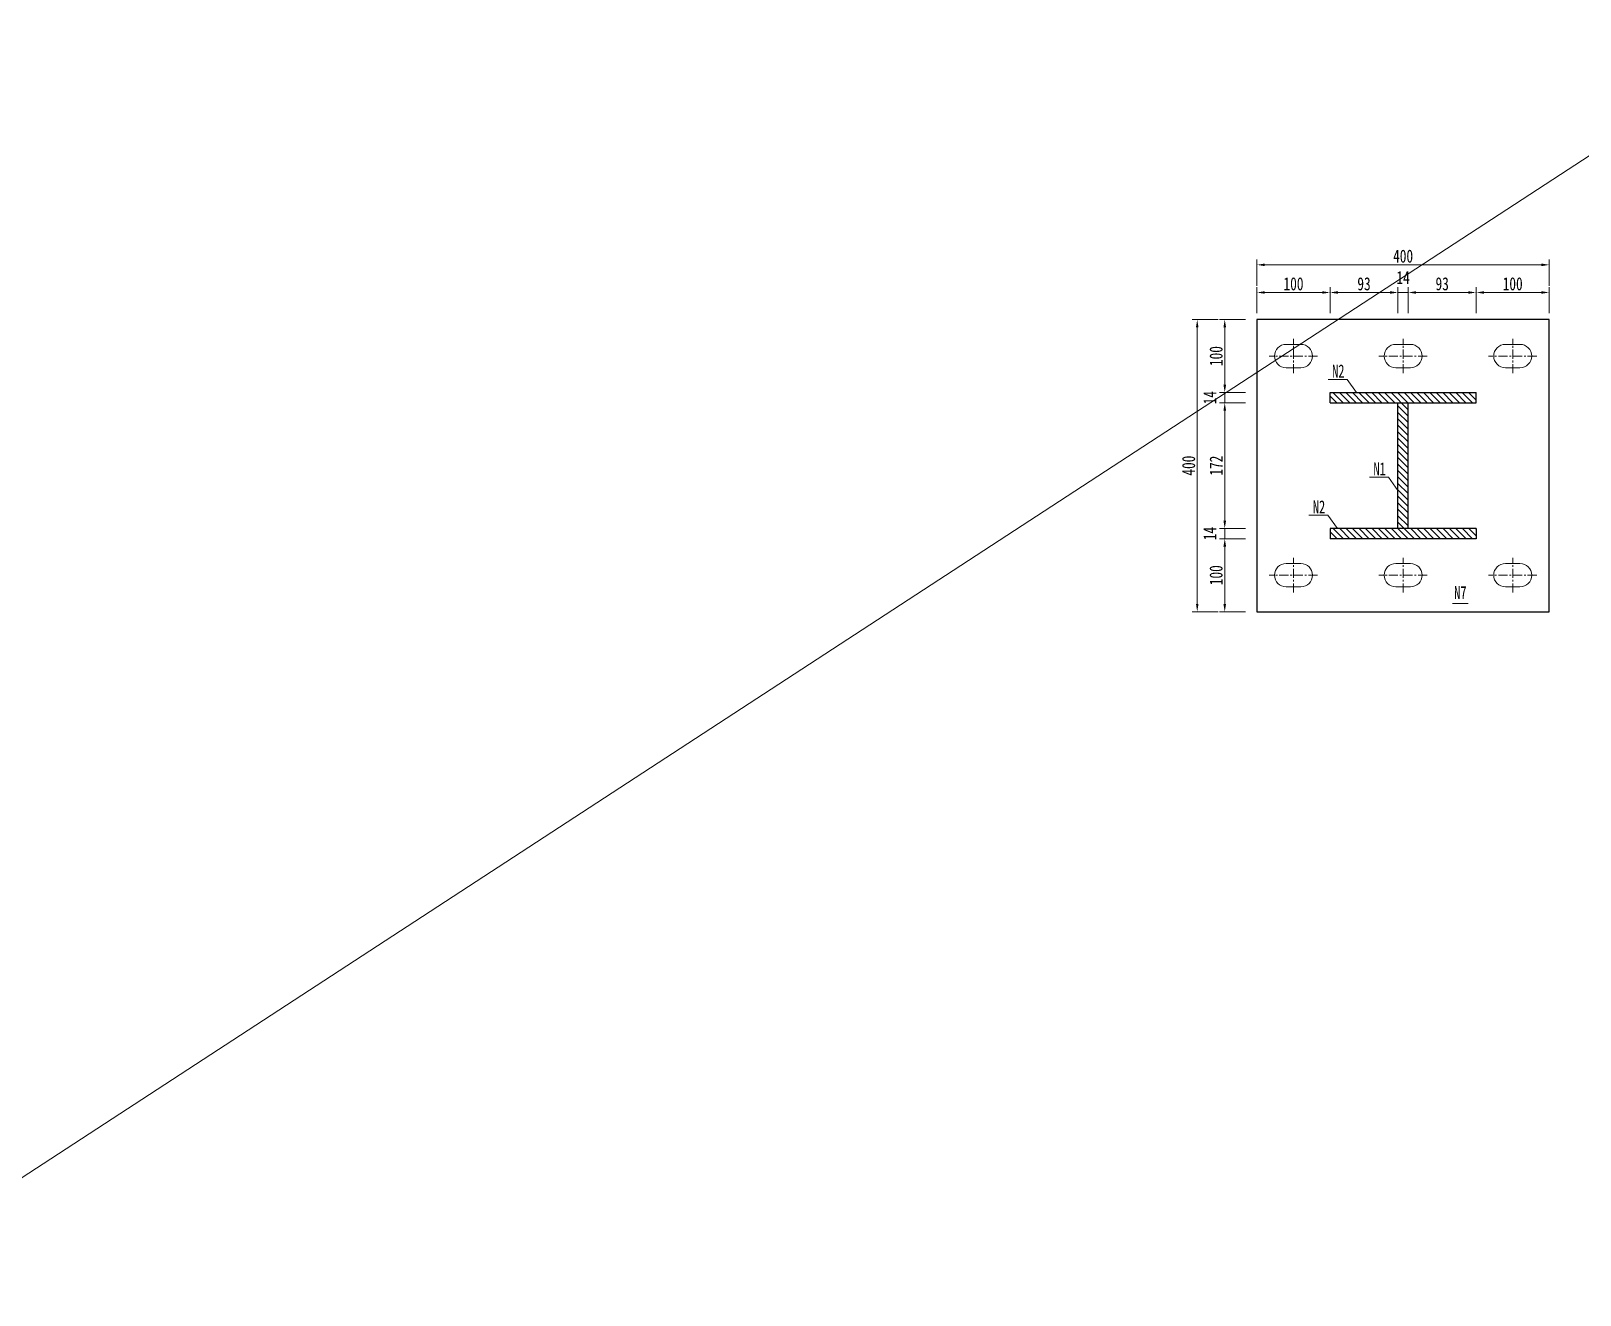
# Model space of a CAD drawing. Extents: x 98573 to 114325, y 0 to 100142.
# Drawn here: x 106008 to 108128, y 51012 to 52742 of the extents above; entities that cross this region are included whole.
import ezdxf

# ---------------------------------------------------------------- set-up
doc = ezdxf.new("R2010")
doc.units = 0
doc.header["$MEASUREMENT"] = 0
doc.linetypes.add('CENTERX2', pattern=[4, 2.5, -0.5, 0.5, -0.5])
doc.layers.get('Defpoints').update_dxf_attribs({"color": 9, "lineweight": 5})
for name, color, linetype, lineweight in [('中心线', 2, 'CENTERX2', 15), ('标注', 4, 'Continuous', 13), ('涪江 尺寸标注线', 4, 'Continuous', 13), ('钢板单线', 6, 'Continuous', 25)]:
    doc.layers.add(name, color=color, linetype=linetype, lineweight=lineweight)
doc.styles.get("Standard").update_dxf_attribs({"font": '仿宋_GB2312.ttf', "width": 0.75})
doc.dimstyles.new('0.1', dxfattribs={"dimscale": 0, "dimtxt": 2.5, "dimasz": 1.5, "dimexe": 1, "dimexo": 1, "dimgap": 0.4, "dimtad": 1, "dimdec": 1, "dimdsep": 46, "dimtxsty": 'Standard', "dimcen": 0.2, "dimclrd": 256, "dimclre": 256, "dimclrt": 256, "dimadec": 3, "dimazin": 2, "dimtfac": 1, "dimtdec": 1, "dimtmove": 2, "dimatfit": 3, "dimfxl": 4, "dimfxlon": 1, "dimtolj": 1, "dimtzin": 0, "dimlwd": -1, "dimlwe": -1, "dimarcsym": 0})

# ---------------------------------------------------------------- blocks, each defined once
blk = doc.blocks.new('*D629')
at = {"layer": 'Defpoints', "color": 0, "transparency": 16777216}
for p in [(107788.9, 52347.2), (107641.9, 52247.2), (107786, 52247.2)]:
    blk.add_point(p, dxfattribs=at)
at = {"layer": '标注', "transparency": 16777216}
for p, q in [((107670.5, 52347.2), (107634.8, 52347.2)), ((107670.5, 52247.2), (107634.8, 52247.2))]:
    blk.add_line(p, q, dxfattribs=at)
at = {"layer": '标注', "color": 4, "transparency": 16777216}
blk.add_line((107641.9, 52336.5), (107641.9, 52257.9), dxfattribs=at)
for points in [[(107640.1, 52336.5), (107643.7, 52336.5), (107641.9, 52347.2)], [(107640.1, 52257.9), (107643.7, 52257.9), (107641.9, 52247.2)]]:
    blk.add_solid(points, dxfattribs=at)
at = {"layer": '标注', "transparency": 16777216, "insert": (107630.1, 52297.2), "char_height": 17.86, "attachment_point": 5, "rotation": 90}
blk.add_mtext('\\A1;100', dxfattribs=at)
blk = doc.blocks.new('*D630')
at = {"layer": 'Defpoints', "color": 0, "transparency": 16777216}
for p in [(107641.9, 52247.2), (107786, 52247.2), (107786, 52233.2)]:
    blk.add_point(p, dxfattribs=at)
at = {"layer": '标注', "color": 4, "transparency": 16777216}
for p, q in [((107641.9, 52257.9), (107641.9, 52268.6)), ((107641.9, 52233.2), (107641.9, 52247.2)), ((107641.9, 52222.5), (107641.9, 52211.8))]:
    blk.add_line(p, q, dxfattribs=at)
at = {"layer": '标注', "transparency": 16777216}
for p, q in [((107670.5, 52247.2), (107634.8, 52247.2)), ((107670.5, 52233.2), (107634.8, 52233.2))]:
    blk.add_line(p, q, dxfattribs=at)
at = {"layer": '标注', "color": 4, "transparency": 16777216}
for points in [[(107640.1, 52257.9), (107643.7, 52257.9), (107641.9, 52247.2)], [(107640.1, 52222.5), (107643.7, 52222.5), (107641.9, 52233.2)]]:
    blk.add_solid(points, dxfattribs=at)
at = {"layer": '标注', "transparency": 16777216, "insert": (107621.6, 52240.2), "char_height": 17.86, "attachment_point": 5, "rotation": 90}
blk.add_mtext('\\A1;14', dxfattribs=at)
blk = doc.blocks.new('*D631')
at = {"layer": 'Defpoints', "color": 0, "transparency": 16777216}
for p in [(107786, 52233.2), (107641.9, 52061.2), (107786, 52061.2)]:
    blk.add_point(p, dxfattribs=at)
at = {"layer": '标注', "transparency": 16777216}
for p, q in [((107670.5, 52233.2), (107634.8, 52233.2)), ((107670.5, 52061.2), (107634.8, 52061.2))]:
    blk.add_line(p, q, dxfattribs=at)
at = {"layer": '标注', "color": 4, "transparency": 16777216}
blk.add_line((107641.9, 52222.5), (107641.9, 52071.9), dxfattribs=at)
for points in [[(107640.1, 52222.5), (107643.7, 52222.5), (107641.9, 52233.2)], [(107640.1, 52071.9), (107643.7, 52071.9), (107641.9, 52061.2)]]:
    blk.add_solid(points, dxfattribs=at)
at = {"layer": '标注', "transparency": 16777216, "insert": (107630.1, 52147.2), "char_height": 17.86, "attachment_point": 5, "rotation": 90}
blk.add_mtext('\\A1;172', dxfattribs=at)
blk = doc.blocks.new('*D632')
at = {"layer": 'Defpoints', "color": 0, "transparency": 16777216}
for p in [(107641.9, 52061.2), (107786, 52061.2), (107786, 52047.2)]:
    blk.add_point(p, dxfattribs=at)
at = {"layer": '标注', "color": 4, "transparency": 16777216}
for p, q in [((107641.9, 52071.9), (107641.9, 52082.6)), ((107641.9, 52047.2), (107641.9, 52061.2)), ((107641.9, 52036.5), (107641.9, 52025.8))]:
    blk.add_line(p, q, dxfattribs=at)
at = {"layer": '标注', "transparency": 16777216}
for p, q in [((107670.5, 52061.2), (107634.8, 52061.2)), ((107670.5, 52047.2), (107634.8, 52047.2))]:
    blk.add_line(p, q, dxfattribs=at)
at = {"layer": '标注', "color": 4, "transparency": 16777216}
for points in [[(107640.1, 52071.9), (107643.7, 52071.9), (107641.9, 52061.2)], [(107640.1, 52036.5), (107643.7, 52036.5), (107641.9, 52047.2)]]:
    blk.add_solid(points, dxfattribs=at)
at = {"layer": '标注', "transparency": 16777216, "insert": (107621.6, 52054.2), "char_height": 17.86, "attachment_point": 5, "rotation": 90}
blk.add_mtext('\\A1;14', dxfattribs=at)
blk = doc.blocks.new('*D633')
at = {"layer": 'Defpoints', "color": 0, "transparency": 16777216}
for p in [(107786, 52047.2), (107641.9, 51947.2), (107786, 51947.2)]:
    blk.add_point(p, dxfattribs=at)
at = {"layer": '标注', "transparency": 16777216}
for p, q in [((107670.5, 52047.2), (107634.8, 52047.2)), ((107670.5, 51947.2), (107634.8, 51947.2))]:
    blk.add_line(p, q, dxfattribs=at)
at = {"layer": '标注', "color": 4, "transparency": 16777216}
blk.add_line((107641.9, 52036.5), (107641.9, 51957.9), dxfattribs=at)
for points in [[(107640.1, 52036.5), (107643.7, 52036.5), (107641.9, 52047.2)], [(107640.1, 51957.9), (107643.7, 51957.9), (107641.9, 51947.2)]]:
    blk.add_solid(points, dxfattribs=at)
at = {"layer": '标注', "transparency": 16777216, "insert": (107630.1, 51997.2), "char_height": 17.86, "attachment_point": 5, "rotation": 90}
blk.add_mtext('\\A1;100', dxfattribs=at)
blk = doc.blocks.new('*D634')
at = {"layer": 'Defpoints', "color": 0, "transparency": 16777216}
for p in [(107604.2, 52347.2), (107686, 52347.2), (107686, 51947.2)]:
    blk.add_point(p, dxfattribs=at)
at = {"layer": '标注', "transparency": 16777216}
for p, q in [((107632.8, 52347.2), (107597.1, 52347.2)), ((107632.8, 51947.2), (107597.1, 51947.2))]:
    blk.add_line(p, q, dxfattribs=at)
at = {"layer": '标注', "color": 4, "transparency": 16777216}
blk.add_line((107604.2, 51957.9), (107604.2, 52336.5), dxfattribs=at)
for points in [[(107602.5, 52336.5), (107606, 52336.5), (107604.2, 52347.2)], [(107602.5, 51957.9), (107606, 51957.9), (107604.2, 51947.2)]]:
    blk.add_solid(points, dxfattribs=at)
at = {"layer": '标注', "transparency": 16777216, "insert": (107592.5, 52147.2), "char_height": 17.86, "attachment_point": 5, "rotation": 90}
blk.add_mtext('\\A1;400', dxfattribs=at)
blk = doc.blocks.new('*D635')
at = {"layer": 'Defpoints', "color": 0, "transparency": 16777216}
for p in [(107786, 52384.2), (107686, 52347.2), (107786, 52247.2)]:
    blk.add_point(p, dxfattribs=at)
at = {"layer": '标注', "transparency": 16777216}
for p, q in [((107686, 52355.7), (107686, 52391.4)), ((107786, 52355.7), (107786, 52391.4))]:
    blk.add_line(p, q, dxfattribs=at)
at = {"layer": '标注', "color": 4, "transparency": 16777216}
blk.add_line((107696.7, 52384.2), (107775.3, 52384.2), dxfattribs=at)
for points in [[(107696.7, 52386), (107696.7, 52382.5), (107686, 52384.2)], [(107775.3, 52386), (107775.3, 52382.5), (107786, 52384.2)]]:
    blk.add_solid(points, dxfattribs=at)
at = {"layer": '标注', "transparency": 16777216, "insert": (107736, 52396), "char_height": 17.86, "attachment_point": 5}
blk.add_mtext('\\A1;100', dxfattribs=at)
blk = doc.blocks.new('*D636')
at = {"layer": 'Defpoints', "color": 0, "transparency": 16777216}
for p in [(107879, 52384.2), (107786, 52247.2), (107879, 52233.1)]:
    blk.add_point(p, dxfattribs=at)
at = {"layer": '标注', "transparency": 16777216}
for p, q in [((107786, 52355.7), (107786, 52391.4)), ((107879, 52355.7), (107879, 52391.4))]:
    blk.add_line(p, q, dxfattribs=at)
at = {"layer": '标注', "color": 4, "transparency": 16777216}
blk.add_line((107796.7, 52384.2), (107868.3, 52384.2), dxfattribs=at)
for points in [[(107796.7, 52386), (107796.7, 52382.5), (107786, 52384.2)], [(107868.3, 52386), (107868.3, 52382.5), (107879, 52384.2)]]:
    blk.add_solid(points, dxfattribs=at)
at = {"layer": '标注', "transparency": 16777216, "insert": (107832.5, 52396), "char_height": 17.86, "attachment_point": 5}
blk.add_mtext('\\A1;93', dxfattribs=at)
blk = doc.blocks.new('*D637')
at = {"layer": 'Defpoints', "color": 0, "transparency": 16777216}
for p in [(107893, 52384.2), (107879, 52204.1), (107893, 52204.1)]:
    blk.add_point(p, dxfattribs=at)
at = {"layer": '标注', "transparency": 16777216}
for p, q in [((107879, 52355.7), (107879, 52391.4)), ((107893, 52355.7), (107893, 52391.4))]:
    blk.add_line(p, q, dxfattribs=at)
at = {"layer": '标注', "color": 4, "transparency": 16777216}
for p, q in [((107868.3, 52384.2), (107857.6, 52384.2)), ((107879, 52384.2), (107893, 52384.2)), ((107903.7, 52384.2), (107914.4, 52384.2))]:
    blk.add_line(p, q, dxfattribs=at)
for points in [[(107868.3, 52386), (107868.3, 52382.5), (107879, 52384.2)], [(107903.7, 52386), (107903.7, 52382.5), (107893, 52384.2)]]:
    blk.add_solid(points, dxfattribs=at)
at = {"layer": '标注', "transparency": 16777216, "insert": (107886, 52404.6), "char_height": 17.86, "attachment_point": 5}
blk.add_mtext('\\A1;14', dxfattribs=at)
blk = doc.blocks.new('*D458')
at = {"layer": 'Defpoints', "color": 0, "transparency": 16777216}
for p in [(107986, 52384.2), (108086, 52347.2), (107986, 52247.2)]:
    blk.add_point(p, dxfattribs=at)
at = {"layer": '标注', "transparency": 16777216}
for p, q in [((107986, 52355.7), (107986, 52391.4)), ((108086, 52355.7), (108086, 52391.4))]:
    blk.add_line(p, q, dxfattribs=at)
at = {"layer": '标注', "color": 4, "transparency": 16777216}
blk.add_line((108075.3, 52384.2), (107996.7, 52384.2), dxfattribs=at)
for points in [[(107996.7, 52386), (107996.7, 52382.5), (107986, 52384.2)], [(108075.3, 52386), (108075.3, 52382.5), (108086, 52384.2)]]:
    blk.add_solid(points, dxfattribs=at)
at = {"layer": '标注', "transparency": 16777216, "insert": (108036, 52396), "char_height": 17.86, "attachment_point": 5}
blk.add_mtext('\\A1;100', dxfattribs=at)
blk = doc.blocks.new('*D459')
at = {"layer": 'Defpoints', "color": 0, "transparency": 16777216}
for p in [(107893, 52384.2), (107986, 52247.2), (107893, 52233.1)]:
    blk.add_point(p, dxfattribs=at)
at = {"layer": '标注', "transparency": 16777216}
for p, q in [((107893, 52355.7), (107893, 52391.4)), ((107986, 52355.7), (107986, 52391.4))]:
    blk.add_line(p, q, dxfattribs=at)
at = {"layer": '标注', "color": 4, "transparency": 16777216}
blk.add_line((107975.3, 52384.2), (107903.7, 52384.2), dxfattribs=at)
for points in [[(107903.7, 52386), (107903.7, 52382.5), (107893, 52384.2)], [(107975.3, 52386), (107975.3, 52382.5), (107986, 52384.2)]]:
    blk.add_solid(points, dxfattribs=at)
at = {"layer": '标注', "transparency": 16777216, "insert": (107939.5, 52396), "char_height": 17.86, "attachment_point": 5}
blk.add_mtext('\\A1;93', dxfattribs=at)
blk = doc.blocks.new('*D638')
at = {"layer": 'Defpoints', "color": 0, "transparency": 16777216}
for p in [(108086, 52422.1), (107686, 52347.2), (108086, 52347.2)]:
    blk.add_point(p, dxfattribs=at)
at = {"layer": '标注', "transparency": 16777216}
for p, q in [((107686, 52393.5), (107686, 52429.3)), ((108086, 52393.5), (108086, 52429.3))]:
    blk.add_line(p, q, dxfattribs=at)
at = {"layer": '标注', "color": 4, "transparency": 16777216}
blk.add_line((107696.7, 52422.1), (108075.3, 52422.1), dxfattribs=at)
for points in [[(107696.7, 52423.9), (107696.7, 52420.3), (107686, 52422.1)], [(108075.3, 52423.9), (108075.3, 52420.3), (108086, 52422.1)]]:
    blk.add_solid(points, dxfattribs=at)
at = {"layer": '标注', "transparency": 16777216, "insert": (107886, 52433.9), "char_height": 17.86, "attachment_point": 5}
blk.add_mtext('\\A1;400', dxfattribs=at)

msp = doc.modelspace()

# ---------------------------------------------------------------- hatches: boundary and pattern name
at = {"layer": '标注'}
h = msp.add_hatch(dxfattribs=at)
h.set_pattern_fill('ANSI31', color=256, scale=50, angle=-90, style=0)
h.set_pattern_definition([(315, (85467.104, 134744.922), (4.4194174, 4.4194174), [])])
h.paths.add_polyline_path([(107986.00137, 52233.20898), (107986.00137, 52247.20898), (107786.00137, 52247.20898), (107786.00137, 52233.20898)])
h.paths.add_polyline_path([(107893.00137, 52061.20898), (107893.00137, 52233.20898), (107879.00137, 52233.20898), (107879.00137, 52061.20898)])
h.paths.add_polyline_path([(107986.00137, 52047.20898), (107986.00137, 52061.20898), (107786.00137, 52061.20898), (107786.00137, 52047.20898)])

# ---------------------------------------------------------------- linework, layer by layer
at = {"layer": '中心线', "ltscale": 5}
for p, q in [((107736.00137, 52273.56723), (107736.00137, 52320.85072)), ((107886.00137, 52273.56723), (107886.00137, 52320.85072)), ((108036.00137, 52273.56723), (108036.00137, 52320.85072)), ((107768.99027, 52297.20898), (107702.75169, 52297.20898)), ((107918.99027, 52297.20898), (107852.75169, 52297.20898)), ((108068.99027, 52297.20898), (108002.75169, 52297.20898)), ((107736.00137, 51973.56723), (107736.00137, 52020.85072)), ((107886.00137, 51973.56723), (107886.00137, 52020.85072)), ((108036.00137, 51973.56723), (108036.00137, 52020.85072)), ((107768.99027, 51997.20898), (107702.75169, 51997.20898)), ((107918.99027, 51997.20898), (107852.75169, 51997.20898)), ((108068.99027, 51997.20898), (108002.75169, 51997.20898))]:
    msp.add_line(p, q, dxfattribs=at)
at = {"layer": '标注'}
for p, q in [((112815.95382, 55620.37259), (98573.01049, 46332.42017)), ((107783.51972, 52265.32081), (107809.34022, 52265.32081)), ((107809.34022, 52265.32081), (107822.43276, 52247.20898)), ((107840.08833, 52131.41), (107865.90883, 52131.41)), ((107865.90883, 52131.41), (107879.00137, 52113.29817)), ((107757.11236, 52079.32081), (107782.93286, 52079.32081)), ((107782.93286, 52079.32081), (107796.0254, 52061.20898)), ((107953.52863, 51958.27947), (107974.90824, 51958.27947))]:
    msp.add_line(p, q, dxfattribs=at)
at = {"layer": '涪江 尺寸标注线'}
for p, q in [((107746.00137, 52313.20898), (107726.00137, 52313.20898)), ((107896.00137, 52313.20898), (107876.00137, 52313.20898)), ((108046.00137, 52313.20898), (108026.00137, 52313.20898)), ((107746.00137, 52281.20898), (107726.00137, 52281.20898)), ((107896.00137, 52281.20898), (107876.00137, 52281.20898)), ((108046.00137, 52281.20898), (108026.00137, 52281.20898)), ((107746.00137, 52013.20898), (107726.00137, 52013.20898)), ((107896.00137, 52013.20898), (107876.00137, 52013.20898)), ((108046.00137, 52013.20898), (108026.00137, 52013.20898)), ((107746.00137, 51981.20898), (107726.00137, 51981.20898)), ((107896.00137, 51981.20898), (107876.00137, 51981.20898)), ((108046.00137, 51981.20898), (108026.00137, 51981.20898))]:
    msp.add_line(p, q, dxfattribs=at)
for centre, start, end in [((107726.00137, 52297.20898), 90, 270), ((107746.00137, 52297.20898), 270, 90), ((107876.00137, 52297.20898), 90, 270), ((107896.00137, 52297.20898), 270, 90), ((108026.00137, 52297.20898), 90, 270), ((108046.00137, 52297.20898), 270, 90), ((107726.00137, 51997.20898), 90, 270), ((107746.00137, 51997.20898), 270, 90), ((107876.00137, 51997.20898), 90, 270), ((107896.00137, 51997.20898), 270, 90), ((108026.00137, 51997.20898), 90, 270), ((108046.00137, 51997.20898), 270, 90)]:
    msp.add_arc(centre, 16, start, end, dxfattribs=at)
at = {"layer": '钢板单线', "color": 1}
for p, q in [((108086.00137, 52347.20898), (107686.00137, 52347.20898)), ((107686.00137, 52347.20898), (107686.00137, 51947.20898)), ((108086.00137, 51947.20898), (108086.00137, 52347.20898)), ((107786.00137, 52247.20898), (107986.00137, 52247.20898)), ((107786.00137, 52233.20898), (107786.00137, 52247.20898)), ((107986.00137, 52233.20898), (107986.00137, 52247.20898)), ((107786.00137, 52233.20898), (107986.00137, 52233.20898)), ((107879.00137, 52061.20898), (107879.00137, 52233.11721)), ((107893.00137, 52061.20898), (107893.00137, 52233.11721)), ((107986.00137, 52061.20898), (107786.00137, 52061.20898)), ((107786.00137, 52061.20898), (107786.00137, 52047.20898)), ((107986.00137, 52061.20898), (107986.00137, 52047.20898)), ((107986.00137, 52047.20898), (107786.00137, 52047.20898)), ((107686.00137, 51947.20898), (108086.00137, 51947.20898))]:
    msp.add_line(p, q, dxfattribs=at)

# ---------------------------------------------------------------- texts
at = {"layer": '标注', "width": 0.7}
for s, p in [('N2', (107788.80025, 52267.78119)), ('N1', (107845.36886, 52133.87039)), ('N2', (107762.39289, 52081.78119)), ('N7', (107955.83765, 51964.41783))]:
    msp.add_text(s, height=17.857143, dxfattribs=at).set_placement(p)

# ---------------------------------------------------------------- dimensions: what is measured, and where the dimension line sits
at = {"layer": '标注'}
for base, p1, p2, picture, middle in [((108086.00137, 52422.11287), (107686.00137, 52347.20898), (108086.00137, 52347.20898), '*D638', (107886.00137, 52433.89858)), ((107893.00137, 52384.23624), (107879.00137, 52204.10049), (107893.00137, 52204.10049), '*D637', (107886.00137, 52404.59338)), ((107786.00137, 52384.23624), (107686.00137, 52347.20898), (107786.00137, 52247.20898), '*D635', (107736.00137, 52396.02195)), ((107879.00137, 52384.23624), (107786.00137, 52247.20898), (107879.00137, 52233.11721), '*D636', (107832.50137, 52396.02195))]:
    dim = msp.add_linear_dim(base=base, p1=p1, p2=p2, dimstyle='0.1', override={"dimscale": 7.142857, "dimclrd": 4}, dxfattribs=at)
    dim.commit()
    dim.dimension.update_dxf_attribs({"geometry": picture, "text_midpoint": middle})
for base, p1, p2, angle, picture, middle in [((107893.00137, 52384.23624), (107986.00137, 52247.20898), (107893.00137, 52233.11721), 180, '*D459', (107939.50137, 52396.02195)), ((107986.00137, 52384.23624), (108086.00137, 52347.20898), (107986.00137, 52247.20898), 180, '*D458', (108036.00137, 52396.02195)), ((107604.23577, 52347.20898), (107686.00137, 51947.20898), (107686.00137, 52347.20898), 90, '*D634', (107592.45005, 52147.20898)), ((107641.91419, 52247.20898), (107788.86567, 52347.20898), (107786.00137, 52247.20898), 90, '*D629', (107630.12847, 52297.20898)), ((107641.91419, 52247.20898), (107786.00137, 52233.20898), (107786.00137, 52247.20898), 90, '*D630', (107621.55704, 52240.20898)), ((107641.91419, 52061.20898), (107786.00137, 52233.20898), (107786.00137, 52061.20898), 90, '*D631', (107630.12847, 52147.20898)), ((107641.91419, 52061.20898), (107786.00137, 52047.20898), (107786.00137, 52061.20898), 90, '*D632', (107621.55704, 52054.20898)), ((107641.91419, 51947.20898), (107786.00137, 52047.20898), (107786.00137, 51947.20898), 90, '*D633', (107630.12847, 51997.20898))]:
    dim = msp.add_linear_dim(base=base, p1=p1, p2=p2, angle=angle, dimstyle='0.1', override={"dimscale": 7.142857, "dimclrd": 4}, dxfattribs=at)
    dim.commit()
    dim.dimension.update_dxf_attribs({"geometry": picture, "text_midpoint": middle})

doc.saveas('drawing.dxf')
